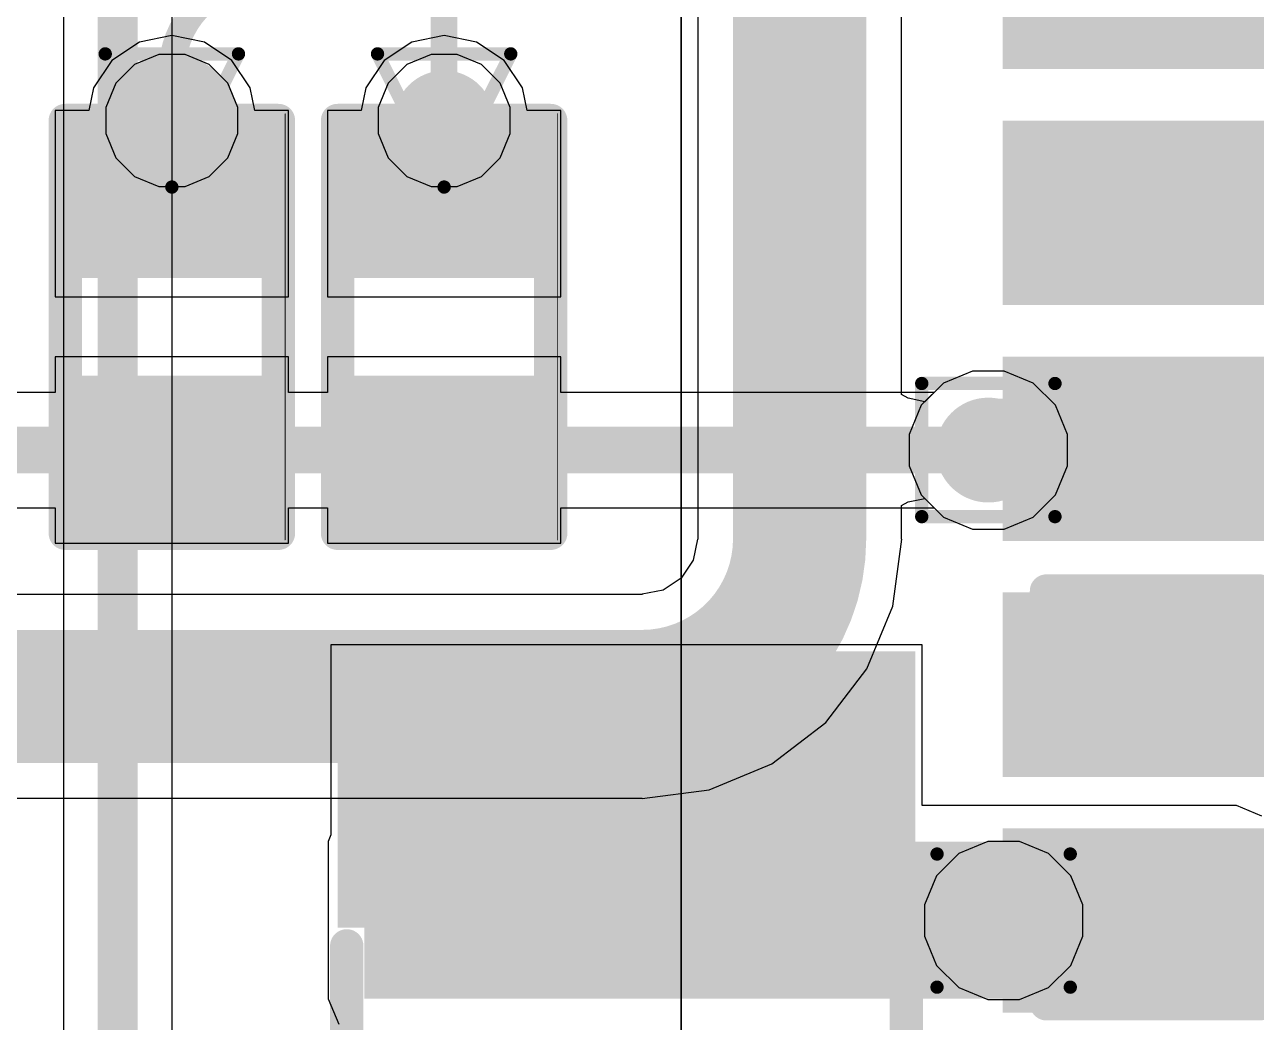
# Model space of a CAD drawing. Header units: inches. Extents: x -6 to 283, y -12 to 154.
# Drawn here: x 29.337 to 34.033, y 11.107 to 14.913 of the extents above; entities that cross this region are included whole.
import ezdxf

# ---------------------------------------------------------------- set-up
doc = ezdxf.new("R2010")
doc.units = ezdxf.units.IN
for name, color, linetype in [('Bottom Layer', 5, 'Continuous'), ('Bottom Overlay', 54, 'Continuous'), ('Bottom Paste', 16, 'Continuous'), ('Bottom Solder', 6, 'Continuous'), ('Drill Drawing', 1, 'Continuous'), ('GND-1', 16, 'Continuous'), ('GND-2', 90, 'Continuous'), ('GND-3', 216, 'Continuous'), ('GND-4', 54, 'Continuous'), ('PWR-1', 156, 'Continuous'), ('PWR-2', 130, 'Continuous'), ('Signal L1', 76, 'Continuous'), ('Signal L2', 6, 'Continuous'), ('Top Layer', 1, 'Continuous'), ('Top Paste', 8, 'Continuous'), ('Top Solder', 216, 'Continuous'), ('Via Holes', 16, 'Continuous')]:
    doc.layers.add(name, color=color, linetype=linetype)

# ---------------------------------------------------------------- blocks, each defined once
blk = doc.blocks.new('AP6275S__49')
at = {"layer": 'Top Layer'}
for points in [[(6.6225, 2.05), (7.7475, 2.05), (7.7475, 1.55), (6.6225, 1.55)], [(6.6225, 1.15), (7.7475, 1.15), (7.7475, 0.65), (6.6225, 0.65)], [(6.6225, 0.25), (7.7475, 0.25), (7.7475, -0.25), (6.6225, -0.25)], [(6.6225, -0.65), (7.7475, -0.65), (7.7475, -1.15), (6.6225, -1.15)], [(6.6225, -1.55), (7.7475, -1.55), (7.7475, -2.05), (6.6225, -2.05)]]:
    blk.add_hatch(color=1, dxfattribs=at).paths.add_polyline_path(points)
at = {"layer": 'Top Paste'}
for points in [[(6.6225, 2.05), (7.7475, 2.05), (7.7475, 1.55), (6.6225, 1.55)], [(6.6225, 1.15), (7.7475, 1.15), (7.7475, 0.65), (6.6225, 0.65)], [(6.6225, 0.25), (7.7475, 0.25), (7.7475, -0.25), (6.6225, -0.25)], [(6.6225, -0.65), (7.7475, -0.65), (7.7475, -1.15), (6.6225, -1.15)], [(6.6225, -1.55), (7.7475, -1.55), (7.7475, -2.05), (6.6225, -2.05)]]:
    blk.add_hatch(color=8, dxfattribs=at).paths.add_polyline_path(points)
at = {"layer": 'Top Solder'}
for points in [[(6.5209, 2.1516), (7.8491, 2.1516), (7.8491, 1.4484), (6.5209, 1.4484)], [(6.5209, 1.2516), (7.8491, 1.2516), (7.8491, 0.5484), (6.5209, 0.5484)], [(6.5209, 0.3516), (7.8491, 0.3516), (7.8491, -0.3516), (6.5209, -0.3516)], [(6.5209, -0.5484), (7.8491, -0.5484), (7.8491, -1.2516), (6.5209, -1.2516)], [(6.5209, -1.4484), (7.8491, -1.4484), (7.8491, -2.1516), (6.5209, -2.1516)]]:
    blk.add_hatch(color=216, dxfattribs=at).paths.add_polyline_path(points)
blk = doc.blocks.new('R___0402_B_107')
at = {"layer": 'Bottom Layer'}
for points in [[(-0.2413, 0.3175), (-0.2413, -0.3175), (-0.6985, -0.3175), (-0.6985, 0.3175)], [(0.6985, 0.3175), (0.6985, -0.3175), (0.2413, -0.3175), (0.2413, 0.3175)]]:
    blk.add_hatch(color=5, dxfattribs=at).paths.add_polyline_path(points)
at = {"layer": 'Bottom Paste'}
for points in [[(-0.2413, 0.3175), (-0.2413, -0.3175), (-0.6985, -0.3175), (-0.6985, 0.3175)], [(0.6985, 0.3175), (0.6985, -0.3175), (0.2413, -0.3175), (0.2413, 0.3175)]]:
    blk.add_hatch(color=16, dxfattribs=at).paths.add_polyline_path(points)
at = {"layer": 'Bottom Solder'}
for points in [[(-0.1863, 0.3725), (-0.1863, -0.3725), (-0.7535, -0.3725), (-0.7535, 0.3725)], [(0.7535, 0.3725), (0.7535, -0.3725), (0.1863, -0.3725), (0.1863, 0.3725)]]:
    blk.add_hatch(color=6, dxfattribs=at).paths.add_polyline_path(points)
at = {"layer": 'Bottom Overlay'}
for points in [[(0.7874, 0.4064, 0.127, 0.127, 0), (-0.7874, 0.4064, 0.127, 0.127, 0)], [(-0.7874, -0.4064, 0.127, 0.127, 0), (-0.7874, 0.4064, 0.127, 0.127, 0)], [(0.7874, -0.4064, 0.127, 0.127, 0), (0.7874, 0.4064, 0.127, 0.127, 0)], [(0.8128, 0.4318, 0.00323, 0.00323, 0), (-0.8128, 0.4318, 0.00323, 0.00323, 0)], [(0.7874, -0.4064, 0.127, 0.127, 0), (-0.7874, -0.4064, 0.127, 0.127, 0)]]:
    blk.add_lwpolyline(points, format="xyseb", dxfattribs=at)
for points in [[(-0.8191, 0.4064, 0.0635, 0.0635, 1), (-0.7556, 0.4064, 0.0635, 0.0635, 1)], [(-0.8191, 0.4064, 0.0635, 0.0635, 1), (-0.7556, 0.4064, 0.0635, 0.0635, 1)], [(0.7556, 0.4064, 0.0635, 0.0635, 1), (0.8191, 0.4064, 0.0635, 0.0635, 1)], [(0.7556, 0.4064, 0.0635, 0.0635, 1), (0.8191, 0.4064, 0.0635, 0.0635, 1)], [(-0.8136, 0.4318, 0.00161, 0.00161, 1), (-0.812, 0.4318, 0.00161, 0.00161, 1)], [(0.812, 0.4318, 0.00161, 0.00161, 1), (0.8136, 0.4318, 0.00161, 0.00161, 1)], [(-0.8191, -0.4064, 0.0635, 0.0635, 1), (-0.7556, -0.4064, 0.0635, 0.0635, 1)], [(-0.8191, -0.4064, 0.0635, 0.0635, 1), (-0.7556, -0.4064, 0.0635, 0.0635, 1)], [(0.7556, -0.4064, 0.0635, 0.0635, 1), (0.8191, -0.4064, 0.0635, 0.0635, 1)], [(0.7556, -0.4064, 0.0635, 0.0635, 1), (0.8191, -0.4064, 0.0635, 0.0635, 1)]]:
    blk.add_lwpolyline(points, format="xyseb", close=True, dxfattribs=at)
blk = doc.blocks.new('R___0402_B_174')
at = {"layer": 'Bottom Layer'}
for points in [[(-0.2413, 0.3175), (-0.2413, -0.3175), (-0.6985, -0.3175), (-0.6985, 0.3175)], [(0.6985, 0.3175), (0.6985, -0.3175), (0.2413, -0.3175), (0.2413, 0.3175)]]:
    blk.add_hatch(color=5, dxfattribs=at).paths.add_polyline_path(points)
at = {"layer": 'Bottom Paste'}
for points in [[(-0.2413, 0.3175), (-0.2413, -0.3175), (-0.6985, -0.3175), (-0.6985, 0.3175)], [(0.6985, 0.3175), (0.6985, -0.3175), (0.2413, -0.3175), (0.2413, 0.3175)]]:
    blk.add_hatch(color=16, dxfattribs=at).paths.add_polyline_path(points)
at = {"layer": 'Bottom Solder'}
for points in [[(-0.1863, 0.3725), (-0.1863, -0.3725), (-0.7535, -0.3725), (-0.7535, 0.3725)], [(0.7535, 0.3725), (0.7535, -0.3725), (0.1863, -0.3725), (0.1863, 0.3725)]]:
    blk.add_hatch(color=6, dxfattribs=at).paths.add_polyline_path(points)
at = {"layer": 'Bottom Overlay'}
for points in [[(0.7874, 0.4064, 0.127, 0.127, 0), (-0.7874, 0.4064, 0.127, 0.127, 0)], [(-0.7874, -0.4064, 0.127, 0.127, 0), (-0.7874, 0.4064, 0.127, 0.127, 0)], [(0.7874, -0.4064, 0.127, 0.127, 0), (0.7874, 0.4064, 0.127, 0.127, 0)], [(0.8128, 0.4318, 0.00323, 0.00323, 0), (-0.8128, 0.4318, 0.00323, 0.00323, 0)], [(0.7874, -0.4064, 0.127, 0.127, 0), (-0.7874, -0.4064, 0.127, 0.127, 0)]]:
    blk.add_lwpolyline(points, format="xyseb", dxfattribs=at)
for points in [[(-0.8191, 0.4064, 0.0635, 0.0635, 1), (-0.7556, 0.4064, 0.0635, 0.0635, 1)], [(-0.8191, 0.4064, 0.0635, 0.0635, 1), (-0.7556, 0.4064, 0.0635, 0.0635, 1)], [(0.7556, 0.4064, 0.0635, 0.0635, 1), (0.8191, 0.4064, 0.0635, 0.0635, 1)], [(0.7556, 0.4064, 0.0635, 0.0635, 1), (0.8191, 0.4064, 0.0635, 0.0635, 1)], [(-0.8136, 0.4318, 0.00161, 0.00161, 1), (-0.812, 0.4318, 0.00161, 0.00161, 1)], [(0.812, 0.4318, 0.00161, 0.00161, 1), (0.8136, 0.4318, 0.00161, 0.00161, 1)], [(-0.8191, -0.4064, 0.0635, 0.0635, 1), (-0.7556, -0.4064, 0.0635, 0.0635, 1)], [(-0.8191, -0.4064, 0.0635, 0.0635, 1), (-0.7556, -0.4064, 0.0635, 0.0635, 1)], [(0.7556, -0.4064, 0.0635, 0.0635, 1), (0.8191, -0.4064, 0.0635, 0.0635, 1)], [(0.7556, -0.4064, 0.0635, 0.0635, 1), (0.8191, -0.4064, 0.0635, 0.0635, 1)]]:
    blk.add_lwpolyline(points, format="xyseb", close=True, dxfattribs=at)
blk = doc.blocks.new('I________1008_B_183')
at = {"layer": 'Bottom Layer'}
for points in [[(-1.25, 1), (-0.4, 1), (-0.4, -1), (-1.25, -1)], [(0.4, 1), (1.25, 1), (1.25, -1), (0.4, -1)]]:
    blk.add_hatch(color=5, dxfattribs=at).paths.add_polyline_path(points)
at = {"layer": 'Bottom Paste'}
for points in [[(-1.25, 1), (-0.4, 1), (-0.4, -1), (-1.25, -1)], [(0.4, 1), (1.25, 1), (1.25, -1), (0.4, -1)]]:
    blk.add_hatch(color=16, dxfattribs=at).paths.add_polyline_path(points)
at = {"layer": 'Bottom Solder'}
for points in [[(-1.3516, 1.1016), (-0.2984, 1.1016), (-0.2984, -1.1016), (-1.3516, -1.1016)], [(0.2984, 1.1016), (1.3516, 1.1016), (1.3516, -1.1016), (0.2984, -1.1016)]]:
    blk.add_hatch(color=6, dxfattribs=at).paths.add_polyline_path(points)
at = {"layer": 'Bottom Overlay'}
for points in [[(0.2286, 1.0668, 0.127, 0.127, 0), (-0.2286, 1.0668, 0.127, 0.127, 0)], [(0.2286, -1.0668, 0.127, 0.127, 0), (-0.2286, -1.0668, 0.127, 0.127, 0)]]:
    blk.add_lwpolyline(points, format="xyseb", dxfattribs=at)
for points in [[(-0.2604, 1.0668, 0.0635, 0.0635, 1), (-0.1968, 1.0668, 0.0635, 0.0635, 1)], [(0.1968, 1.0668, 0.0635, 0.0635, 1), (0.2604, 1.0668, 0.0635, 0.0635, 1)], [(-0.2604, -1.0668, 0.0635, 0.0635, 1), (-0.1968, -1.0668, 0.0635, 0.0635, 1)], [(0.1968, -1.0668, 0.0635, 0.0635, 1), (0.2604, -1.0668, 0.0635, 0.0635, 1)]]:
    blk.add_lwpolyline(points, format="xyseb", close=True, dxfattribs=at)
blk = doc.blocks.new('C___0402_B_322')
at = {"layer": 'Bottom Layer'}
for points in [[(-0.2413, 0.3175), (-0.2413, -0.3175), (-0.6985, -0.3175), (-0.6985, 0.3175)], [(0.6985, 0.3175), (0.6985, -0.3175), (0.2413, -0.3175), (0.2413, 0.3175)]]:
    blk.add_hatch(color=5, dxfattribs=at).paths.add_polyline_path(points)
at = {"layer": 'Bottom Paste'}
for points in [[(-0.2413, 0.3175), (-0.2413, -0.3175), (-0.6985, -0.3175), (-0.6985, 0.3175)], [(0.6985, 0.3175), (0.6985, -0.3175), (0.2413, -0.3175), (0.2413, 0.3175)]]:
    blk.add_hatch(color=16, dxfattribs=at).paths.add_polyline_path(points)
at = {"layer": 'Bottom Solder'}
for points in [[(-0.1813, 0.3775), (-0.1813, -0.3775), (-0.7585, -0.3775), (-0.7585, 0.3775)], [(0.7585, 0.3775), (0.7585, -0.3775), (0.1813, -0.3775), (0.1813, 0.3775)]]:
    blk.add_hatch(color=6, dxfattribs=at).paths.add_polyline_path(points)
at = {"layer": 'Bottom Overlay'}
for points in [[(-0.2794, 0.4064, 0.127, 0.127, 0), (-0.7874, 0.4064, 0.127, 0.127, 0)], [(-0.7874, -0.4064, 0.127, 0.127, 0), (-0.7874, 0.4064, 0.127, 0.127, 0)], [(0.7874, 0.4064, 0.127, 0.127, 0), (0.2794, 0.4064, 0.127, 0.127, 0)], [(0.7874, -0.4064, 0.127, 0.127, 0), (0.7874, 0.4064, 0.127, 0.127, 0)], [(-0.2794, -0.4064, 0.127, 0.127, 0), (-0.7874, -0.4064, 0.127, 0.127, 0)], [(0.7874, -0.4064, 0.127, 0.127, 0), (0.2794, -0.4064, 0.127, 0.127, 0)]]:
    blk.add_lwpolyline(points, format="xyseb", dxfattribs=at)
for points in [[(-0.8191, 0.4064, 0.0635, 0.0635, 1), (-0.7556, 0.4064, 0.0635, 0.0635, 1)], [(-0.8191, 0.4064, 0.0635, 0.0635, 1), (-0.7556, 0.4064, 0.0635, 0.0635, 1)], [(-0.3111, 0.4064, 0.0635, 0.0635, 1), (-0.2477, 0.4064, 0.0635, 0.0635, 1)], [(0.2477, 0.4064, 0.0635, 0.0635, 1), (0.3111, 0.4064, 0.0635, 0.0635, 1)], [(0.7556, 0.4064, 0.0635, 0.0635, 1), (0.8191, 0.4064, 0.0635, 0.0635, 1)], [(0.7556, 0.4064, 0.0635, 0.0635, 1), (0.8191, 0.4064, 0.0635, 0.0635, 1)], [(-0.8191, -0.4064, 0.0635, 0.0635, 1), (-0.7556, -0.4064, 0.0635, 0.0635, 1)], [(-0.8191, -0.4064, 0.0635, 0.0635, 1), (-0.7556, -0.4064, 0.0635, 0.0635, 1)], [(-0.3111, -0.4064, 0.0635, 0.0635, 1), (-0.2477, -0.4064, 0.0635, 0.0635, 1)], [(0.2477, -0.4064, 0.0635, 0.0635, 1), (0.3111, -0.4064, 0.0635, 0.0635, 1)], [(0.7556, -0.4064, 0.0635, 0.0635, 1), (0.8191, -0.4064, 0.0635, 0.0635, 1)], [(0.7556, -0.4064, 0.0635, 0.0635, 1), (0.8191, -0.4064, 0.0635, 0.0635, 1)]]:
    blk.add_lwpolyline(points, format="xyseb", close=True, dxfattribs=at)

msp = doc.modelspace()

# ---------------------------------------------------------------- hatches: boundary and pattern name
at = {"layer": 'Bottom Layer'}
h = msp.add_hatch(color=5, dxfattribs=at)
edge = h.paths.add_edge_path()
edge.add_arc((29.8985, 14.5473), 0.15, 0, 360)
h = msp.add_hatch(color=5, dxfattribs=at)
edge = h.paths.add_edge_path()
edge.add_arc((30.9366, 14.5473), 0.15, 0, 360)
h = msp.add_hatch(color=5, dxfattribs=at)
edge = h.paths.add_edge_path()
edge.add_arc((33.0116, 13.29), 0.2, 0, 360)
for points in [[(33.3221, 12.1451), (34.4493, 12.1451), (34.4493, 12.6635), (33.3221, 12.6635)], [(30.632, 11.1968), (33.9571, 11.1968), (33.9571, 11.7968), (30.632, 11.7968)], [(33.0116, 11.2665), (33.6396, 11.2665), (33.6396, 11.7237), (33.0116, 11.7237)]]:
    msp.add_hatch(color=5, dxfattribs=at).paths.add_polyline_path(points)
h = msp.add_hatch(color=5, dxfattribs=at)
edge = h.paths.add_edge_path()
edge.add_arc((33.0699, 11.4951), 0.2, 0, 360)
at = {"layer": 'Bottom Solder'}
h = msp.add_hatch(color=6, dxfattribs=at)
edge = h.paths.add_edge_path()
edge.add_arc((29.8985, 14.5473), 0.2516, 0, 360)
at = {"layer": 'GND-1'}
h = msp.add_hatch(color=16, dxfattribs=at)
edge = h.paths.add_edge_path()
edge.add_arc((30.9366, 14.5473), 0.15, 0, 360)
h = msp.add_hatch(color=16, dxfattribs=at)
edge = h.paths.add_edge_path()
edge.add_arc((33.0116, 13.29), 0.2, 0, 360)
h = msp.add_hatch(color=16, dxfattribs=at)
edge = h.paths.add_edge_path()
edge.add_arc((33.0699, 11.4951), 0.2, 0, 360)
at = {"layer": 'GND-2'}
h = msp.add_hatch(color=90, dxfattribs=at)
edge = h.paths.add_edge_path()
edge.add_arc((30.9366, 14.5473), 0.15, 0, 360)
h = msp.add_hatch(color=90, dxfattribs=at)
edge = h.paths.add_edge_path()
edge.add_arc((33.0116, 13.29), 0.2, 0, 360)
h = msp.add_hatch(color=90, dxfattribs=at)
edge = h.paths.add_edge_path()
edge.add_arc((33.0699, 11.4951), 0.2, 0, 360)
at = {"layer": 'GND-3'}
h = msp.add_hatch(color=216, dxfattribs=at)
edge = h.paths.add_edge_path()
edge.add_arc((30.9366, 14.5473), 0.15, 0, 360)
h = msp.add_hatch(color=216, dxfattribs=at)
edge = h.paths.add_edge_path()
edge.add_arc((33.0116, 13.29), 0.2, 0, 360)
h = msp.add_hatch(color=216, dxfattribs=at)
edge = h.paths.add_edge_path()
edge.add_arc((33.0699, 11.4951), 0.2, 0, 360)
at = {"layer": 'GND-4'}
h = msp.add_hatch(color=54, dxfattribs=at)
edge = h.paths.add_edge_path()
edge.add_arc((29.8985, 14.5473), 0.15, 0, 360)
h = msp.add_hatch(color=54, dxfattribs=at)
edge = h.paths.add_edge_path()
edge.add_arc((30.9366, 14.5473), 0.15, 0, 360)
h = msp.add_hatch(color=54, dxfattribs=at)
edge = h.paths.add_edge_path()
edge.add_arc((33.0116, 13.29), 0.2, 0, 360)
h = msp.add_hatch(color=54, dxfattribs=at)
edge = h.paths.add_edge_path()
edge.add_arc((33.0699, 11.4951), 0.2, 0, 360)
at = {"layer": 'PWR-1'}
h = msp.add_hatch(color=156, dxfattribs=at)
edge = h.paths.add_edge_path()
edge.add_arc((30.9366, 14.5473), 0.15, 0, 360)
h = msp.add_hatch(color=156, dxfattribs=at)
edge = h.paths.add_edge_path()
edge.add_arc((33.0116, 13.29), 0.2, 0, 360)
h = msp.add_hatch(color=156, dxfattribs=at)
edge = h.paths.add_edge_path()
edge.add_arc((33.0699, 11.4951), 0.2, 0, 360)
at = {"layer": 'PWR-2'}
h = msp.add_hatch(color=130, dxfattribs=at)
edge = h.paths.add_edge_path()
edge.add_arc((30.9366, 14.5473), 0.15, 0, 360)
h = msp.add_hatch(color=130, dxfattribs=at)
edge = h.paths.add_edge_path()
edge.add_arc((33.0116, 13.29), 0.2, 0, 360)
h = msp.add_hatch(color=130, dxfattribs=at)
edge = h.paths.add_edge_path()
edge.add_arc((33.0699, 11.4951), 0.2, 0, 360)
at = {"layer": 'Signal L1'}
h = msp.add_hatch(color=76, dxfattribs=at)
edge = h.paths.add_edge_path()
edge.add_arc((30.9366, 14.5473), 0.15, 0, 360)
h = msp.add_hatch(color=76, dxfattribs=at)
edge = h.paths.add_edge_path()
edge.add_arc((33.0116, 13.29), 0.2, 0, 360)
h = msp.add_hatch(color=76, dxfattribs=at)
edge = h.paths.add_edge_path()
edge.add_arc((33.0699, 11.4951), 0.2, 0, 360)
at = {"layer": 'Signal L2'}
h = msp.add_hatch(color=6, dxfattribs=at)
edge = h.paths.add_edge_path()
edge.add_arc((29.8985, 14.5473), 0.15, 0, 360)
h = msp.add_hatch(color=6, dxfattribs=at)
edge = h.paths.add_edge_path()
edge.add_arc((30.9366, 14.5473), 0.15, 0, 360)
h = msp.add_hatch(color=6, dxfattribs=at)
edge = h.paths.add_edge_path()
edge.add_arc((33.0116, 13.29), 0.2, 0, 360)
h = msp.add_hatch(color=6, dxfattribs=at)
edge = h.paths.add_edge_path()
edge.add_arc((33.0699, 11.4951), 0.2, 0, 360)
at = {"layer": 'Top Layer'}
h = msp.add_hatch(color=1, dxfattribs=at)
edge = h.paths.add_edge_path()
edge.add_arc((30.9366, 14.5473), 0.15, 0, 360)
for points in [[(33.1679, 13.9451), (34.8555, 13.9451), (34.8555, 14.4451), (33.1679, 14.4451)], [(33.1679, 12.1451), (34.8555, 12.1451), (34.8555, 12.6451), (33.1679, 12.6451)]]:
    msp.add_hatch(color=1, dxfattribs=at).paths.add_polyline_path(points)
h = msp.add_hatch(color=1, dxfattribs=at)
edge = h.paths.add_edge_path()
edge.add_arc((33.0116, 13.29), 0.2, 0, 360)
h = msp.add_hatch(color=1, dxfattribs=at)
edge = h.paths.add_edge_path()
edge.add_arc((33.0699, 11.4951), 0.2, 0, 360)
at = {"layer": 'Via Holes'}
h = msp.add_hatch(color=7, dxfattribs=at)
edge = h.paths.add_edge_path()
edge.add_arc((29.8985, 14.5473), 0.075, 0, 360)
h = msp.add_hatch(color=7, dxfattribs=at)
edge = h.paths.add_edge_path()
edge.add_arc((30.9366, 14.5473), 0.075, 0, 360)
h = msp.add_hatch(color=7, dxfattribs=at)
edge = h.paths.add_edge_path()
edge.add_arc((33.0116, 13.29), 0.1, 0, 360)
h = msp.add_hatch(color=7, dxfattribs=at)
edge = h.paths.add_edge_path()
edge.add_arc((33.0699, 11.4951), 0.1, 0, 360)

# ---------------------------------------------------------------- linework, layer by layer
at = {"layer": 'Bottom Layer'}
for p, q in [((29.7746, 14.8464), (29.6696, 14.7762)), ((29.8985, 14.871), (29.7746, 14.8464)), ((30.0224, 14.8464), (29.8985, 14.871)), ((30.1274, 14.7762), (30.0224, 14.8464)), ((30.8128, 14.8464), (30.7077, 14.7762)), ((30.9366, 14.871), (30.8128, 14.8464)), ((31.0605, 14.8464), (30.9366, 14.871)), ((31.1655, 14.7762), (31.0605, 14.8464)), ((29.6696, 14.7762), (29.5994, 14.6712)), ((30.1976, 14.6712), (30.1274, 14.7762)), ((30.7077, 14.7762), (30.6376, 14.6712)), ((31.2357, 14.6712), (31.1655, 14.7762)), ((29.5994, 14.6712), (29.5824, 14.5854)), ((30.2147, 14.5854), (30.1976, 14.6712)), ((30.6376, 14.6712), (30.6205, 14.5854)), ((31.2528, 14.5854), (31.2357, 14.6712)), ((29.5824, 14.5854), (29.454, 14.5854)), ((29.454, 14.5854), (29.454, 13.8742)), ((30.343, 14.5854), (30.2147, 14.5854)), ((30.343, 13.8742), (30.343, 14.5854)), ((30.6205, 14.5854), (30.4921, 14.5854)), ((30.4921, 14.5854), (30.4921, 13.8742)), ((31.3811, 14.5854), (31.2528, 14.5854)), ((31.3811, 13.8742), (31.3811, 14.5854)), ((29.454, 13.8742), (30.343, 13.8742)), ((30.4921, 13.8742), (31.3811, 13.8742)), ((30.343, 13.6456), (29.454, 13.6456)), ((29.454, 13.6456), (29.454, 13.5101)), ((30.343, 13.5101), (30.343, 13.6456)), ((31.3811, 13.6456), (30.4921, 13.6456)), ((30.4921, 13.6456), (30.4921, 13.5101)), ((31.3811, 13.5101), (31.3811, 13.6456)), ((32.9516, 13.5916), (32.8407, 13.5457)), ((33.0716, 13.5916), (32.9516, 13.5916)), ((33.1824, 13.5457), (33.0716, 13.5916)), ((32.8407, 13.5457), (32.8052, 13.5101)), ((33.2673, 13.4608), (33.1824, 13.5457)), ((29.454, 13.5101), (29.305, 13.5101)), ((30.4921, 13.5101), (30.343, 13.5101)), ((32.8052, 13.5101), (31.3811, 13.5101)), ((33.3132, 13.35), (33.2673, 13.4608)), ((33.3132, 13.23), (33.3132, 13.35)), ((33.2673, 13.1191), (33.3132, 13.23)), ((33.1824, 13.0343), (33.2673, 13.1191)), ((29.305, 13.0698), (29.454, 13.0698)), ((29.454, 13.0698), (29.454, 12.9344)), ((30.343, 12.9344), (30.343, 13.0698)), ((30.343, 13.0698), (30.4921, 13.0698)), ((30.4921, 13.0698), (30.4921, 12.9344)), ((31.3811, 12.9344), (31.3811, 13.0698)), ((31.3811, 13.0698), (32.8052, 13.0698)), ((32.8052, 13.0698), (32.8407, 13.0343)), ((32.8407, 13.0343), (32.9516, 12.9884)), ((33.0716, 12.9884), (33.1824, 13.0343)), ((32.9516, 12.9884), (33.0716, 12.9884)), ((29.454, 12.9344), (30.343, 12.9344)), ((30.4921, 12.9344), (31.3811, 12.9344)), ((32.7591, 12.5471), (30.5051, 12.5471)), ((30.5051, 12.5471), (30.5051, 11.8221)), ((32.7591, 11.9342), (32.7591, 12.5471)), ((33.9571, 11.9342), (32.7591, 11.9342)), ((34.0543, 11.894), (33.9571, 11.9342)), ((30.5051, 11.8221), (30.4946, 11.7968)), ((30.4946, 11.7968), (30.4946, 11.1968)), ((30.4946, 11.1968), (30.5348, 11.0996))]:
    msp.add_line(p, q, dxfattribs=at)
for points in [[(29.8985, 14.2298, 0.381, 0.381, 0), (29.8985, 14.5473, 0.381, 0.381, 0)], [(30.9366, 14.2298, 0.381, 0.381, 0), (30.9366, 14.5473, 0.381, 0.381, 0)], [(28.8605, 13.29, 0.1778, 0.1778, 0), (29.8985, 13.29, 0.1778, 0.1778, 0)], [(29.8985, 13.29, 0.1778, 0.1778, 0), (30.9366, 13.29, 0.1778, 0.1778, 0)], [(30.9366, 13.29, 0.1778, 0.1778, 0), (33.0116, 13.29, 0.1778, 0.1778, 0)], [(33.0116, 11.4951, 0.1778, 0.1778, 0), (33.0231, 11.4835, 0.1778, 0.1778, 0)], [(33.6281, 11.4835, 0.1778, 0.1778, 0), (33.6396, 11.472, 0.1778, 0.1778, 0)]]:
    msp.add_lwpolyline(points, format="xyseb", dxfattribs=at)
for points in [[(29.8033, 14.5473, 0.1905, 0.1905, 1), (29.9938, 14.5473, 0.1905, 0.1905, 1)], [(30.8414, 14.5473, 0.1905, 0.1905, 1), (31.0319, 14.5473, 0.1905, 0.1905, 1)], [(29.8033, 14.2298, 0.1905, 0.1905, 1), (29.9938, 14.2298, 0.1905, 0.1905, 1)], [(30.8414, 14.2298, 0.1905, 0.1905, 1), (31.0319, 14.2298, 0.1905, 0.1905, 1)], [(29.8541, 13.29, 0.0889, 0.0889, 1), (29.943, 13.29, 0.0889, 0.0889, 1)], [(29.8541, 13.29, 0.0889, 0.0889, 1), (29.943, 13.29, 0.0889, 0.0889, 1)], [(30.8922, 13.29, 0.0889, 0.0889, 1), (30.9811, 13.29, 0.0889, 0.0889, 1)], [(30.8922, 13.29, 0.0889, 0.0889, 1), (30.9811, 13.29, 0.0889, 0.0889, 1)], [(32.9671, 13.29, 0.0889, 0.0889, 1), (33.056, 13.29, 0.0889, 0.0889, 1)], [(32.9671, 11.4951, 0.0889, 0.0889, 1), (33.056, 11.4951, 0.0889, 0.0889, 1)], [(32.9787, 11.4835, 0.0889, 0.0889, 1), (33.0676, 11.4835, 0.0889, 0.0889, 1)], [(33.5836, 11.4835, 0.0889, 0.0889, 1), (33.6725, 11.4835, 0.0889, 0.0889, 1)], [(33.5952, 11.472, 0.0889, 0.0889, 1), (33.6841, 11.472, 0.0889, 0.0889, 1)]]:
    msp.add_lwpolyline(points, format="xyseb", close=True, dxfattribs=at)
at = {"layer": 'Drill Drawing'}
for points in [[(29.6445, 14.8013, 0.0508, 0.0508, 0), (30.1525, 14.8013, 0.0508, 0.0508, 0)], [(29.6445, 14.8013, 0.0508, 0.0508, 0), (29.8985, 14.2933, 0.0508, 0.0508, 0)], [(29.8985, 14.2933, 0.0508, 0.0508, 0), (30.1525, 14.8013, 0.0508, 0.0508, 0)], [(30.6826, 14.8013, 0.0508, 0.0508, 0), (31.1906, 14.8013, 0.0508, 0.0508, 0)], [(30.6826, 14.8013, 0.0508, 0.0508, 0), (30.9366, 14.2933, 0.0508, 0.0508, 0)], [(30.9366, 14.2933, 0.0508, 0.0508, 0), (31.1906, 14.8013, 0.0508, 0.0508, 0)], [(32.7576, 13.544, 0.0508, 0.0508, 0), (33.2656, 13.544, 0.0508, 0.0508, 0)], [(32.7576, 13.036, 0.0508, 0.0508, 0), (32.7576, 13.544, 0.0508, 0.0508, 0)], [(33.2656, 13.036, 0.0508, 0.0508, 0), (33.2656, 13.544, 0.0508, 0.0508, 0)], [(32.7576, 13.036, 0.0508, 0.0508, 0), (33.2656, 13.036, 0.0508, 0.0508, 0)], [(32.8159, 11.7491, 0.0508, 0.0508, 0), (33.3239, 11.7491, 0.0508, 0.0508, 0)], [(32.8159, 11.2411, 0.0508, 0.0508, 0), (32.8159, 11.7491, 0.0508, 0.0508, 0)], [(33.3239, 11.2411, 0.0508, 0.0508, 0), (33.3239, 11.7491, 0.0508, 0.0508, 0)], [(32.8159, 11.2411, 0.0508, 0.0508, 0), (33.3239, 11.2411, 0.0508, 0.0508, 0)]]:
    msp.add_lwpolyline(points, format="xyseb", dxfattribs=at)
for points in [[(29.6318, 14.8013, 0.0254, 0.0254, 1), (29.6572, 14.8013, 0.0254, 0.0254, 1)], [(29.6318, 14.8013, 0.0254, 0.0254, 1), (29.6572, 14.8013, 0.0254, 0.0254, 1)], [(30.1398, 14.8013, 0.0254, 0.0254, 1), (30.1652, 14.8013, 0.0254, 0.0254, 1)], [(30.1398, 14.8013, 0.0254, 0.0254, 1), (30.1652, 14.8013, 0.0254, 0.0254, 1)], [(30.6699, 14.8013, 0.0254, 0.0254, 1), (30.6953, 14.8013, 0.0254, 0.0254, 1)], [(30.6699, 14.8013, 0.0254, 0.0254, 1), (30.6953, 14.8013, 0.0254, 0.0254, 1)], [(31.1779, 14.8013, 0.0254, 0.0254, 1), (31.2033, 14.8013, 0.0254, 0.0254, 1)], [(31.1779, 14.8013, 0.0254, 0.0254, 1), (31.2033, 14.8013, 0.0254, 0.0254, 1)], [(29.8858, 14.2933, 0.0254, 0.0254, 1), (29.9112, 14.2933, 0.0254, 0.0254, 1)], [(29.8858, 14.2933, 0.0254, 0.0254, 1), (29.9112, 14.2933, 0.0254, 0.0254, 1)], [(30.9239, 14.2933, 0.0254, 0.0254, 1), (30.9493, 14.2933, 0.0254, 0.0254, 1)], [(30.9239, 14.2933, 0.0254, 0.0254, 1), (30.9493, 14.2933, 0.0254, 0.0254, 1)], [(32.7449, 13.544, 0.0254, 0.0254, 1), (32.7703, 13.544, 0.0254, 0.0254, 1)], [(32.7449, 13.544, 0.0254, 0.0254, 1), (32.7703, 13.544, 0.0254, 0.0254, 1)], [(33.2529, 13.544, 0.0254, 0.0254, 1), (33.2783, 13.544, 0.0254, 0.0254, 1)], [(33.2529, 13.544, 0.0254, 0.0254, 1), (33.2783, 13.544, 0.0254, 0.0254, 1)], [(32.7449, 13.036, 0.0254, 0.0254, 1), (32.7703, 13.036, 0.0254, 0.0254, 1)], [(32.7449, 13.036, 0.0254, 0.0254, 1), (32.7703, 13.036, 0.0254, 0.0254, 1)], [(33.2529, 13.036, 0.0254, 0.0254, 1), (33.2783, 13.036, 0.0254, 0.0254, 1)], [(33.2529, 13.036, 0.0254, 0.0254, 1), (33.2783, 13.036, 0.0254, 0.0254, 1)], [(32.8032, 11.7491, 0.0254, 0.0254, 1), (32.8286, 11.7491, 0.0254, 0.0254, 1)], [(32.8032, 11.7491, 0.0254, 0.0254, 1), (32.8286, 11.7491, 0.0254, 0.0254, 1)], [(33.3112, 11.7491, 0.0254, 0.0254, 1), (33.3366, 11.7491, 0.0254, 0.0254, 1)], [(33.3112, 11.7491, 0.0254, 0.0254, 1), (33.3366, 11.7491, 0.0254, 0.0254, 1)], [(32.8032, 11.2411, 0.0254, 0.0254, 1), (32.8286, 11.2411, 0.0254, 0.0254, 1)], [(32.8032, 11.2411, 0.0254, 0.0254, 1), (32.8286, 11.2411, 0.0254, 0.0254, 1)], [(33.3112, 11.2411, 0.0254, 0.0254, 1), (33.3366, 11.2411, 0.0254, 0.0254, 1)], [(33.3112, 11.2411, 0.0254, 0.0254, 1), (33.3366, 11.2411, 0.0254, 0.0254, 1)]]:
    msp.add_lwpolyline(points, format="xyseb", close=True, dxfattribs=at)
at = {"layer": 'GND-1'}
for p, q in [((30.8866, 14.7989), (30.7941, 14.7606)), ((30.9867, 14.7989), (30.8866, 14.7989)), ((31.0792, 14.7606), (30.9867, 14.7989)), ((30.7941, 14.7606), (30.7233, 14.6898)), ((31.1499, 14.6898), (31.0792, 14.7606)), ((30.7233, 14.6898), (30.685, 14.5973)), ((31.1882, 14.5973), (31.1499, 14.6898)), ((30.685, 14.5973), (30.685, 14.4972)), ((31.1882, 14.4972), (31.1882, 14.5973)), ((30.685, 14.4972), (30.7233, 14.4048)), ((31.1499, 14.4048), (31.1882, 14.4972)), ((30.7233, 14.4048), (30.7941, 14.334)), ((31.0792, 14.334), (31.1499, 14.4048)), ((30.7941, 14.334), (30.8866, 14.2957)), ((30.9867, 14.2957), (31.0792, 14.334)), ((30.8866, 14.2957), (30.9867, 14.2957)), ((32.9516, 13.5916), (32.8407, 13.5457)), ((33.0716, 13.5916), (32.9516, 13.5916)), ((33.1824, 13.5457), (33.0716, 13.5916)), ((32.8407, 13.5457), (32.7559, 13.4608)), ((33.2673, 13.4608), (33.1824, 13.5457)), ((32.7559, 13.4608), (32.71, 13.35)), ((33.3132, 13.35), (33.2673, 13.4608)), ((32.71, 13.35), (32.71, 13.23)), ((33.3132, 13.23), (33.3132, 13.35)), ((32.71, 13.23), (32.7559, 13.1191)), ((33.2673, 13.1191), (33.3132, 13.23)), ((32.7559, 13.1191), (32.8407, 13.0343)), ((33.1824, 13.0343), (33.2673, 13.1191)), ((32.8407, 13.0343), (32.9516, 12.9884)), ((33.0716, 12.9884), (33.1824, 13.0343)), ((32.9516, 12.9884), (33.0716, 12.9884)), ((33.0099, 11.7967), (32.899, 11.7508)), ((33.1298, 11.7967), (33.0099, 11.7967)), ((33.2407, 11.7508), (33.1298, 11.7967)), ((32.899, 11.7508), (32.8142, 11.6659)), ((33.3255, 11.6659), (33.2407, 11.7508)), ((32.8142, 11.6659), (32.7683, 11.5551)), ((33.3715, 11.5551), (33.3255, 11.6659)), ((32.7683, 11.5551), (32.7683, 11.4351)), ((33.3715, 11.4351), (33.3715, 11.5551)), ((32.7683, 11.4351), (32.8142, 11.3242)), ((33.3255, 11.3242), (33.3715, 11.4351)), ((32.8142, 11.3242), (32.899, 11.2394)), ((33.2407, 11.2394), (33.3255, 11.3242)), ((32.899, 11.2394), (33.0099, 11.1935)), ((33.1298, 11.1935), (33.2407, 11.2394)), ((33.0099, 11.1935), (33.1298, 11.1935))]:
    msp.add_line(p, q, dxfattribs=at)
at = {"layer": 'GND-2'}
for p, q in [((30.8866, 14.7989), (30.7941, 14.7606)), ((30.9867, 14.7989), (30.8866, 14.7989)), ((31.0792, 14.7606), (30.9867, 14.7989)), ((30.7941, 14.7606), (30.7233, 14.6898)), ((31.1499, 14.6898), (31.0792, 14.7606)), ((30.7233, 14.6898), (30.685, 14.5973)), ((31.1882, 14.5973), (31.1499, 14.6898)), ((30.685, 14.5973), (30.685, 14.4972)), ((31.1882, 14.4972), (31.1882, 14.5973)), ((30.685, 14.4972), (30.7233, 14.4048)), ((31.1499, 14.4048), (31.1882, 14.4972)), ((30.7233, 14.4048), (30.7941, 14.334)), ((31.0792, 14.334), (31.1499, 14.4048)), ((30.7941, 14.334), (30.8866, 14.2957)), ((30.9867, 14.2957), (31.0792, 14.334)), ((30.8866, 14.2957), (30.9867, 14.2957)), ((32.9516, 13.5916), (32.8407, 13.5457)), ((33.0716, 13.5916), (32.9516, 13.5916)), ((33.1824, 13.5457), (33.0716, 13.5916)), ((32.8407, 13.5457), (32.7559, 13.4608)), ((33.2673, 13.4608), (33.1824, 13.5457)), ((32.7559, 13.4608), (32.71, 13.35)), ((33.3132, 13.35), (33.2673, 13.4608)), ((32.71, 13.35), (32.71, 13.23)), ((33.3132, 13.23), (33.3132, 13.35)), ((32.71, 13.23), (32.7559, 13.1191)), ((33.2673, 13.1191), (33.3132, 13.23)), ((32.7559, 13.1191), (32.8407, 13.0343)), ((33.1824, 13.0343), (33.2673, 13.1191)), ((32.8407, 13.0343), (32.9516, 12.9884)), ((33.0716, 12.9884), (33.1824, 13.0343)), ((32.9516, 12.9884), (33.0716, 12.9884)), ((33.0099, 11.7967), (32.899, 11.7508)), ((33.1298, 11.7967), (33.0099, 11.7967)), ((33.2407, 11.7508), (33.1298, 11.7967)), ((32.899, 11.7508), (32.8142, 11.6659)), ((33.3255, 11.6659), (33.2407, 11.7508)), ((32.8142, 11.6659), (32.7683, 11.5551)), ((33.3715, 11.5551), (33.3255, 11.6659)), ((32.7683, 11.5551), (32.7683, 11.4351)), ((33.3715, 11.4351), (33.3715, 11.5551)), ((32.7683, 11.4351), (32.8142, 11.3242)), ((33.3255, 11.3242), (33.3715, 11.4351)), ((32.8142, 11.3242), (32.899, 11.2394)), ((33.2407, 11.2394), (33.3255, 11.3242)), ((32.899, 11.2394), (33.0099, 11.1935)), ((33.1298, 11.1935), (33.2407, 11.2394)), ((33.0099, 11.1935), (33.1298, 11.1935))]:
    msp.add_line(p, q, dxfattribs=at)
at = {"layer": 'GND-3'}
for p, q in [((30.8866, 14.7989), (30.7941, 14.7606)), ((30.9867, 14.7989), (30.8866, 14.7989)), ((31.0792, 14.7606), (30.9867, 14.7989)), ((30.7941, 14.7606), (30.7233, 14.6898)), ((31.1499, 14.6898), (31.0792, 14.7606)), ((30.7233, 14.6898), (30.685, 14.5973)), ((31.1882, 14.5973), (31.1499, 14.6898)), ((30.685, 14.5973), (30.685, 14.4972)), ((31.1882, 14.4972), (31.1882, 14.5973)), ((30.685, 14.4972), (30.7233, 14.4048)), ((31.1499, 14.4048), (31.1882, 14.4972)), ((30.7233, 14.4048), (30.7941, 14.334)), ((31.0792, 14.334), (31.1499, 14.4048)), ((30.7941, 14.334), (30.8866, 14.2957)), ((30.9867, 14.2957), (31.0792, 14.334)), ((30.8866, 14.2957), (30.9867, 14.2957)), ((32.9516, 13.5916), (32.8407, 13.5457)), ((33.0716, 13.5916), (32.9516, 13.5916)), ((33.1824, 13.5457), (33.0716, 13.5916)), ((32.8407, 13.5457), (32.7559, 13.4608)), ((33.2673, 13.4608), (33.1824, 13.5457)), ((32.7559, 13.4608), (32.71, 13.35)), ((33.3132, 13.35), (33.2673, 13.4608)), ((32.71, 13.35), (32.71, 13.23)), ((33.3132, 13.23), (33.3132, 13.35)), ((32.71, 13.23), (32.7559, 13.1191)), ((33.2673, 13.1191), (33.3132, 13.23)), ((32.7559, 13.1191), (32.8407, 13.0343)), ((33.1824, 13.0343), (33.2673, 13.1191)), ((32.8407, 13.0343), (32.9516, 12.9884)), ((33.0716, 12.9884), (33.1824, 13.0343)), ((32.9516, 12.9884), (33.0716, 12.9884)), ((33.0099, 11.7967), (32.899, 11.7508)), ((33.1298, 11.7967), (33.0099, 11.7967)), ((33.2407, 11.7508), (33.1298, 11.7967)), ((32.899, 11.7508), (32.8142, 11.6659)), ((33.3255, 11.6659), (33.2407, 11.7508)), ((32.8142, 11.6659), (32.7683, 11.5551)), ((33.3715, 11.5551), (33.3255, 11.6659)), ((32.7683, 11.5551), (32.7683, 11.4351)), ((33.3715, 11.4351), (33.3715, 11.5551)), ((32.7683, 11.4351), (32.8142, 11.3242)), ((33.3255, 11.3242), (33.3715, 11.4351)), ((32.8142, 11.3242), (32.899, 11.2394)), ((33.2407, 11.2394), (33.3255, 11.3242)), ((32.899, 11.2394), (33.0099, 11.1935)), ((33.1298, 11.1935), (33.2407, 11.2394)), ((33.0099, 11.1935), (33.1298, 11.1935))]:
    msp.add_line(p, q, dxfattribs=at)
at = {"layer": 'GND-4'}
for p, q in [((29.8485, 14.7989), (29.756, 14.7606)), ((29.9486, 14.7989), (29.8485, 14.7989)), ((30.041, 14.7606), (29.9486, 14.7989)), ((30.8866, 14.7989), (30.7941, 14.7606)), ((30.9867, 14.7989), (30.8866, 14.7989)), ((31.0792, 14.7606), (30.9867, 14.7989)), ((29.756, 14.7606), (29.6852, 14.6898)), ((30.1118, 14.6898), (30.041, 14.7606)), ((30.7941, 14.7606), (30.7233, 14.6898)), ((31.1499, 14.6898), (31.0792, 14.7606)), ((29.6852, 14.6898), (29.6469, 14.5973)), ((30.1501, 14.5973), (30.1118, 14.6898)), ((30.7233, 14.6898), (30.685, 14.5973)), ((31.1882, 14.5973), (31.1499, 14.6898)), ((29.6469, 14.5973), (29.6469, 14.4972)), ((30.1501, 14.4972), (30.1501, 14.5973)), ((30.685, 14.5973), (30.685, 14.4972)), ((31.1882, 14.4972), (31.1882, 14.5973)), ((29.6469, 14.4972), (29.6852, 14.4048)), ((30.1118, 14.4048), (30.1501, 14.4972)), ((30.685, 14.4972), (30.7233, 14.4048)), ((31.1499, 14.4048), (31.1882, 14.4972)), ((29.6852, 14.4048), (29.756, 14.334)), ((30.041, 14.334), (30.1118, 14.4048)), ((30.7233, 14.4048), (30.7941, 14.334)), ((31.0792, 14.334), (31.1499, 14.4048)), ((29.756, 14.334), (29.8485, 14.2957)), ((29.9486, 14.2957), (30.041, 14.334)), ((30.7941, 14.334), (30.8866, 14.2957)), ((30.9867, 14.2957), (31.0792, 14.334)), ((29.8485, 14.2957), (29.9486, 14.2957)), ((30.8866, 14.2957), (30.9867, 14.2957)), ((32.9516, 13.5916), (32.8407, 13.5457)), ((33.0716, 13.5916), (32.9516, 13.5916)), ((33.1824, 13.5457), (33.0716, 13.5916)), ((32.8407, 13.5457), (32.7559, 13.4608)), ((33.2673, 13.4608), (33.1824, 13.5457)), ((32.7559, 13.4608), (32.71, 13.35)), ((33.3132, 13.35), (33.2673, 13.4608)), ((32.71, 13.35), (32.71, 13.23)), ((33.3132, 13.23), (33.3132, 13.35)), ((32.71, 13.23), (32.7559, 13.1191)), ((33.2673, 13.1191), (33.3132, 13.23)), ((32.7559, 13.1191), (32.8407, 13.0343)), ((33.1824, 13.0343), (33.2673, 13.1191)), ((32.8407, 13.0343), (32.9516, 12.9884)), ((33.0716, 12.9884), (33.1824, 13.0343)), ((32.9516, 12.9884), (33.0716, 12.9884)), ((33.0099, 11.7967), (32.899, 11.7508)), ((33.1298, 11.7967), (33.0099, 11.7967)), ((33.2407, 11.7508), (33.1298, 11.7967)), ((32.899, 11.7508), (32.8142, 11.6659)), ((33.3255, 11.6659), (33.2407, 11.7508)), ((32.8142, 11.6659), (32.7683, 11.5551)), ((33.3715, 11.5551), (33.3255, 11.6659)), ((32.7683, 11.5551), (32.7683, 11.4351)), ((33.3715, 11.4351), (33.3715, 11.5551)), ((32.7683, 11.4351), (32.8142, 11.3242)), ((33.3255, 11.3242), (33.3715, 11.4351)), ((32.8142, 11.3242), (32.899, 11.2394)), ((33.2407, 11.2394), (33.3255, 11.3242)), ((32.899, 11.2394), (33.0099, 11.1935)), ((33.1298, 11.1935), (33.2407, 11.2394)), ((33.0099, 11.1935), (33.1298, 11.1935))]:
    msp.add_line(p, q, dxfattribs=at)
at = {"layer": 'PWR-1'}
for p, q in [((31.9035, 15.3116), (31.9035, 12.9506)), ((32.6804, 13.5015), (32.6804, 15.2409)), ((30.8866, 14.7989), (30.7941, 14.7606)), ((30.9867, 14.7989), (30.8866, 14.7989)), ((31.0792, 14.7606), (30.9867, 14.7989)), ((30.7941, 14.7606), (30.7233, 14.6898)), ((31.1499, 14.6898), (31.0792, 14.7606)), ((30.7233, 14.6898), (30.685, 14.5973)), ((31.1882, 14.5973), (31.1499, 14.6898)), ((30.685, 14.5973), (30.685, 14.4972)), ((31.1882, 14.4972), (31.1882, 14.5973)), ((30.685, 14.4972), (30.7233, 14.4048)), ((31.1499, 14.4048), (31.1882, 14.4972)), ((30.7233, 14.4048), (30.7941, 14.334)), ((31.0792, 14.334), (31.1499, 14.4048)), ((30.7941, 14.334), (30.8866, 14.2957)), ((30.9867, 14.2957), (31.0792, 14.334)), ((30.8866, 14.2957), (30.9867, 14.2957)), ((32.9516, 13.5916), (32.8407, 13.5457)), ((33.0716, 13.5916), (32.9516, 13.5916)), ((33.1824, 13.5457), (33.0716, 13.5916)), ((32.8407, 13.5457), (32.7693, 13.4743)), ((33.2673, 13.4608), (33.1824, 13.5457)), ((32.7058, 13.4878), (32.6804, 13.5015)), ((32.7693, 13.4743), (32.7058, 13.4878)), ((33.3132, 13.35), (33.2673, 13.4608)), ((33.3132, 13.23), (33.3132, 13.35)), ((33.2673, 13.1191), (33.3132, 13.23)), ((32.7058, 13.0921), (32.7693, 13.1057)), ((32.7693, 13.1057), (32.8407, 13.0343)), ((33.1824, 13.0343), (33.2673, 13.1191)), ((32.6804, 13.0784), (32.7058, 13.0921)), ((32.6804, 12.9506), (32.6804, 13.0784)), ((32.8407, 13.0343), (32.9516, 12.9884)), ((33.0716, 12.9884), (33.1824, 13.0343)), ((32.9516, 12.9884), (33.0716, 12.9884)), ((31.9023, 12.9506), (31.8863, 12.8699)), ((31.9035, 12.9506), (31.9023, 12.9506)), ((32.6477, 12.6943), (32.6814, 12.9506)), ((32.6814, 12.9506), (32.6804, 12.9506)), ((31.8863, 12.8699), (31.8405, 12.8014)), ((31.8405, 12.8014), (31.7721, 12.7557)), ((31.6914, 12.7385), (26.6689, 12.7385)), ((31.7721, 12.7557), (31.6914, 12.7397)), ((31.6914, 12.7397), (31.6914, 12.7385)), ((32.5488, 12.4556), (32.6477, 12.6943)), ((32.3915, 12.2505), (32.5488, 12.4556)), ((32.1864, 12.0932), (32.3915, 12.2505)), ((31.9476, 11.9943), (32.1864, 12.0932)), ((31.6914, 11.9605), (31.9476, 11.9943)), ((25.7616, 11.9615), (31.6914, 11.9615)), ((31.6914, 11.9615), (31.6914, 11.9605)), ((33.0099, 11.7967), (32.899, 11.7508)), ((33.1298, 11.7967), (33.0099, 11.7967)), ((33.2407, 11.7508), (33.1298, 11.7967)), ((32.899, 11.7508), (32.8142, 11.6659)), ((33.3255, 11.6659), (33.2407, 11.7508)), ((32.8142, 11.6659), (32.7683, 11.5551)), ((33.3715, 11.5551), (33.3255, 11.6659)), ((32.7683, 11.5551), (32.7683, 11.4351)), ((33.3715, 11.4351), (33.3715, 11.5551)), ((32.7683, 11.4351), (32.8142, 11.3242)), ((33.3255, 11.3242), (33.3715, 11.4351)), ((32.8142, 11.3242), (32.899, 11.2394)), ((33.2407, 11.2394), (33.3255, 11.3242)), ((32.899, 11.2394), (33.0099, 11.1935)), ((33.1298, 11.1935), (33.2407, 11.2394)), ((33.0099, 11.1935), (33.1298, 11.1935))]:
    msp.add_line(p, q, dxfattribs=at)
for points in [[(32.292, 12.9506, 0.508, 0.508, 0), (32.292, 15.7784, 0.508, 0.508, 0)], [(32.292, 12.9506, 0.508, 0.508, -0.414214), (31.6914, 12.35, 0.508, 0.508, 0)], [(27.4604, 12.35, 0.508, 0.508, 0), (31.6914, 12.35, 0.508, 0.508, 0)]]:
    msp.add_lwpolyline(points, format="xyseb", dxfattribs=at)
for points in [[(32.165, 12.9506, 0.254, 0.254, 1), (32.419, 12.9506, 0.254, 0.254, 1)], [(32.165, 12.9506, 0.254, 0.254, 1), (32.419, 12.9506, 0.254, 0.254, 1)], [(31.5644, 12.35, 0.254, 0.254, 1), (31.8184, 12.35, 0.254, 0.254, 1)], [(31.5644, 12.35, 0.254, 0.254, 1), (31.8184, 12.35, 0.254, 0.254, 1)]]:
    msp.add_lwpolyline(points, format="xyseb", close=True, dxfattribs=at)
at = {"layer": 'PWR-2'}
for p, q in [((30.8866, 14.7989), (30.7941, 14.7606)), ((30.9867, 14.7989), (30.8866, 14.7989)), ((31.0792, 14.7606), (30.9867, 14.7989)), ((30.7941, 14.7606), (30.7233, 14.6898)), ((31.1499, 14.6898), (31.0792, 14.7606)), ((30.7233, 14.6898), (30.685, 14.5973)), ((31.1882, 14.5973), (31.1499, 14.6898)), ((30.685, 14.5973), (30.685, 14.4972)), ((31.1882, 14.4972), (31.1882, 14.5973)), ((30.685, 14.4972), (30.7233, 14.4048)), ((31.1499, 14.4048), (31.1882, 14.4972)), ((30.7233, 14.4048), (30.7941, 14.334)), ((31.0792, 14.334), (31.1499, 14.4048)), ((30.7941, 14.334), (30.8866, 14.2957)), ((30.9867, 14.2957), (31.0792, 14.334)), ((30.8866, 14.2957), (30.9867, 14.2957)), ((32.9516, 13.5916), (32.8407, 13.5457)), ((33.0716, 13.5916), (32.9516, 13.5916)), ((33.1824, 13.5457), (33.0716, 13.5916)), ((32.8407, 13.5457), (32.7559, 13.4608)), ((33.2673, 13.4608), (33.1824, 13.5457)), ((32.7559, 13.4608), (32.71, 13.35)), ((33.3132, 13.35), (33.2673, 13.4608)), ((32.71, 13.35), (32.71, 13.23)), ((33.3132, 13.23), (33.3132, 13.35)), ((32.71, 13.23), (32.7559, 13.1191)), ((33.2673, 13.1191), (33.3132, 13.23)), ((32.7559, 13.1191), (32.8407, 13.0343)), ((33.1824, 13.0343), (33.2673, 13.1191)), ((32.8407, 13.0343), (32.9516, 12.9884)), ((33.0716, 12.9884), (33.1824, 13.0343)), ((32.9516, 12.9884), (33.0716, 12.9884)), ((33.0099, 11.7967), (32.899, 11.7508)), ((33.1298, 11.7967), (33.0099, 11.7967)), ((33.2407, 11.7508), (33.1298, 11.7967)), ((32.899, 11.7508), (32.8142, 11.6659)), ((33.3255, 11.6659), (33.2407, 11.7508)), ((32.8142, 11.6659), (32.7683, 11.5551)), ((33.3715, 11.5551), (33.3255, 11.6659)), ((32.7683, 11.5551), (32.7683, 11.4351)), ((33.3715, 11.4351), (33.3715, 11.5551)), ((32.7683, 11.4351), (32.8142, 11.3242)), ((33.3255, 11.3242), (33.3715, 11.4351)), ((32.8142, 11.3242), (32.899, 11.2394)), ((33.2407, 11.2394), (33.3255, 11.3242)), ((32.899, 11.2394), (33.0099, 11.1935)), ((33.1298, 11.1935), (33.2407, 11.2394)), ((33.0099, 11.1935), (33.1298, 11.1935))]:
    msp.add_line(p, q, dxfattribs=at)
at = {"layer": 'Signal L1'}
msp.add_lwpolyline([(30.9366, 14.5522, 0.1016, 0.1016, 0), (30.9366, 17.3022, 0.1016, 0.1016, 0)], format="xyseb", dxfattribs=at)
msp.add_lwpolyline([(30.9112, 14.5522, 0.0508, 0.0508, 1), (30.962, 14.5522, 0.0508, 0.0508, 1)], format="xyseb", close=True, dxfattribs=at)
at = {"layer": 'Signal L2'}
for points in [[(29.8985, 14.7304, 0.1016, 0.1016, -0.414214), (30.2604, 15.0924, 0.1016, 0.1016, 0)], [(29.8985, 14.5473, 0.1016, 0.1016, 0), (29.8985, 14.7304, 0.1016, 0.1016, 0)]]:
    msp.add_lwpolyline(points, format="xyseb", dxfattribs=at)
for points in [[(29.8731, 14.7304, 0.0508, 0.0508, 1), (29.9239, 14.7304, 0.0508, 0.0508, 1)], [(29.8731, 14.7304, 0.0508, 0.0508, 1), (29.9239, 14.7304, 0.0508, 0.0508, 1)], [(29.8731, 14.5473, 0.0508, 0.0508, 1), (29.9239, 14.5473, 0.0508, 0.0508, 1)]]:
    msp.add_lwpolyline(points, format="xyseb", close=True, dxfattribs=at)
at = {"layer": 'Top Layer'}
for p, q in [((31.8401, 8.2251), (31.8401, 20.3599)), ((29.4851, 17.9763), (29.4851, 10.7596)), ((29.8994, 10.7596), (29.8994, 17.9763)), ((31.8401, 17.9763), (31.8401, 9.3765)), ((30.8866, 14.7989), (30.7941, 14.7606)), ((30.9867, 14.7989), (30.8866, 14.7989)), ((31.0792, 14.7606), (30.9867, 14.7989)), ((30.7941, 14.7606), (30.7233, 14.6898)), ((31.1499, 14.6898), (31.0792, 14.7606)), ((30.7233, 14.6898), (30.685, 14.5973)), ((31.1882, 14.5973), (31.1499, 14.6898)), ((30.685, 14.5973), (30.685, 14.4972)), ((31.1882, 14.4972), (31.1882, 14.5973)), ((30.685, 14.4972), (30.7233, 14.4048)), ((31.1499, 14.4048), (31.1882, 14.4972)), ((30.7233, 14.4048), (30.7941, 14.334)), ((31.0792, 14.334), (31.1499, 14.4048)), ((30.7941, 14.334), (30.8866, 14.2957)), ((30.9867, 14.2957), (31.0792, 14.334)), ((30.8866, 14.2957), (30.9867, 14.2957))]:
    msp.add_line(p, q, dxfattribs=at)
for points in [[(29.6923, 10.7596, 0.1524, 0.1524, 0), (29.6923, 18.9734, 0.1524, 0.1524, 0)], [(33.7304, 14.1951, 0.381, 0.381, 0), (34.4493, 14.1951, 0.381, 0.381, 0)], [(33.0116, 13.2951, 0.381, 0.381, 0), (33.7304, 13.2951, 0.381, 0.381, 0)], [(33.0116, 13.2919, 0.1778, 0.1778, 0), (33.0116, 13.2951, 0.1778, 0.1778, 0)], [(33.0116, 13.2951, 0.1778, 0.1778, 0), (33.7304, 13.2951, 0.1778, 0.1778, 0)], [(33.0699, 11.4951, 0.381, 0.381, 0), (33.7887, 11.4951, 0.381, 0.381, 0)], [(33.0116, 11.4951, 0.1778, 0.1778, 0), (33.0116, 11.4983, 0.1778, 0.1778, 0)], [(33.0116, 11.4951, 0.1778, 0.1778, 0), (33.7304, 11.4951, 0.1778, 0.1778, 0)]]:
    msp.add_lwpolyline(points, format="xyseb", dxfattribs=at)
for points in [[(33.6352, 14.1951, 0.1905, 0.1905, 1), (33.8257, 14.1951, 0.1905, 0.1905, 1)], [(32.9163, 13.2951, 0.1905, 0.1905, 1), (33.1068, 13.2951, 0.1905, 0.1905, 1)], [(33.6352, 13.2951, 0.1905, 0.1905, 1), (33.8257, 13.2951, 0.1905, 0.1905, 1)], [(32.9671, 13.2951, 0.0889, 0.0889, 1), (33.056, 13.2951, 0.0889, 0.0889, 1)], [(32.9671, 13.2951, 0.0889, 0.0889, 1), (33.056, 13.2951, 0.0889, 0.0889, 1)], [(32.9671, 13.2919, 0.0889, 0.0889, 1), (33.056, 13.2919, 0.0889, 0.0889, 1)], [(33.686, 13.2951, 0.0889, 0.0889, 1), (33.7749, 13.2951, 0.0889, 0.0889, 1)], [(32.9746, 11.4951, 0.1905, 0.1905, 1), (33.1651, 11.4951, 0.1905, 0.1905, 1)], [(33.6935, 11.4951, 0.1905, 0.1905, 1), (33.884, 11.4951, 0.1905, 0.1905, 1)], [(32.9671, 11.4983, 0.0889, 0.0889, 1), (33.056, 11.4983, 0.0889, 0.0889, 1)], [(32.9671, 11.4951, 0.0889, 0.0889, 1), (33.056, 11.4951, 0.0889, 0.0889, 1)], [(32.9671, 11.4951, 0.0889, 0.0889, 1), (33.056, 11.4951, 0.0889, 0.0889, 1)], [(33.686, 11.4951, 0.0889, 0.0889, 1), (33.7749, 11.4951, 0.0889, 0.0889, 1)]]:
    msp.add_lwpolyline(points, format="xyseb", close=True, dxfattribs=at)

# ---------------------------------------------------------------- block references
msp.add_blockref('AP6275S__49', (26.5454, 13.2951))
at = {"rotation": 270}
for name, p in [('R___0402_B_174', (29.8985, 13.7599)), ('R___0402_B_107', (30.9366, 13.7599)), ('C___0402_B_322', (33.6396, 11.965)), ('I________1008_B_183', (31.6321, 11.1701))]:
    msp.add_blockref(name, p, dxfattribs=at)

doc.saveas('drawing.dxf')
